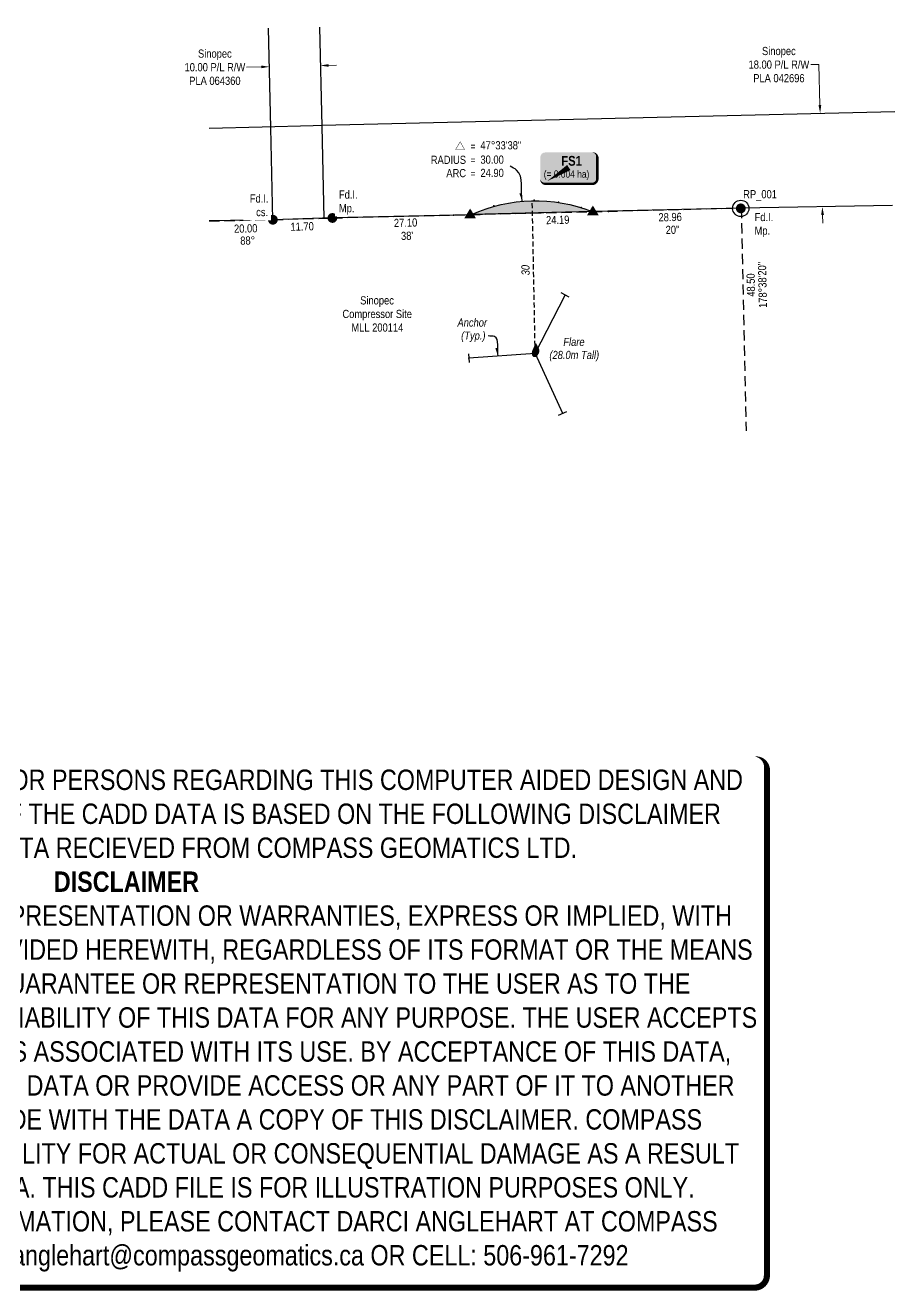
# Model space of a CAD drawing. Extents: x 614731 to 616864, y 5892468 to 5894379.
# Drawn here: x 615797 to 616864, y 5892468 to 5894021 of the extents above; entities that cross this region are included whole.
import ezdxf
from ezdxf.enums import TextEntityAlignment as Align

# ---------------------------------------------------------------- set-up
doc = ezdxf.new("R2010")
doc.units = 0
doc.header["$LTSCALE"] = 5
doc.header["$PDSIZE"] = 5
doc.linetypes.add('foc-ACCESSROAD', pattern=[3.75, 2.5, -1.25])
doc.linetypes.add('foc-TIELINE', pattern=[1.875, 1.25, -0.625])
doc.layers.get('Defpoints').update_dxf_attribs({"color": 9})
for name, color, linetype in [('35', 37, 'Continuous'), ('AS-SYMBOL', 7, 'Continuous'), ('C-RW', 13, 'Continuous'), ('C-WS', 13, 'foc-ACCESSROAD'), ('L-BD', 7, 'Continuous'), ('L-MON', 1, 'Continuous'), ('P-TEMP-BLOCKS', 250, 'Continuous'), ('P-WORKAREA', 113, 'Continuous'), ('P-WORKAREA-H', 111, 'Continuous'), ('P-WORKAREA-T', 113, 'Continuous'), ('T-TIE', 201, 'foc-TIELINE')]:
    doc.layers.add(name, color=color, linetype=linetype)
for name, color, linetype, lineweight in [('C-RW-T', 13, 'Continuous', 9), ('C-WS-T', 13, 'Continuous', 9), ('T-TEXT', 48, 'Continuous', 18), ('T-TIE-T', 201, 'Continuous', 18)]:
    doc.layers.add(name, color=color, linetype=linetype, lineweight=lineweight)
doc.layers.add('DISCLAIMER', color=7, linetype='Continuous', plot=False)
doc.layers.add('Z-MSPOINT', color=7, linetype='Continuous', plot=False)
doc.styles.add('175L', font='ARIALN.TTF', dxfattribs={"height": 20})
doc.styles.add('80', font='ARIALN.TTF', dxfattribs={"height": 10})
doc.styles.add('80CG', font='ARIALN.TTF', dxfattribs={"height": 10})
doc.styles.add('80L', font='ARIALN.TTF', dxfattribs={"height": 10})
doc.styles.add('BOLD', font='ARIALNB.TTF')
doc.dimstyles.new('Compass 5 000', dxfattribs={"dimscale": 5, "dimtxt": 9, "dimasz": 2, "dimexe": 0.2, "dimexo": 0.0625, "dimgap": 0.5, "dimtad": 0, "dimtih": 1, "dimtoh": 1, "dimzin": 0, "dimdsep": 46, "dimtxsty": '80CG', "dimcen": 0.1, "dimse1": 1, "dimse2": 1, "dimclrd": 256, "dimclrt": 256, "dimaunit": 1, "dimadec": 4, "dimazin": 0, "dimtfac": 0.06, "dimtofl": 0, "dimtmove": 0, "dimatfit": 1, "dimfxl": 0.2, "dimtolj": 1, "dimtzin": 0, "dimlwd": -1, "dimarcsym": 0})

# ---------------------------------------------------------------- blocks, each defined once
blk = doc.blocks.new('*U504')
h = blk.add_hatch(color=111)
edge = h.paths.add_edge_path()
edge.add_line((-29, -20), (29, -20))
edge.add_arc((29, -14), 6, 270, 360)
edge.add_line((35, -14), (35, 12.5))
edge.add_arc((29, 12.5), 6, 0, 90)
edge.add_line((29, 18.5), (-29, 18.5))
edge.add_arc((-29, 12.5), 6, 90, 180)
edge.add_line((-35, 12.5), (-35, -14))
edge.add_arc((-29, -14), 6, 180, 270)
at = {"color": 250, "flags": 128}
blk.add_lwpolyline([(-29, -20, 3, 3, 0), (29, -20, 3, 3, 0.414214), (35, -14, 3, 3, 0), (35, 12.5, 3, 0, 0.414214), (29, 18.5, 0, 0, 0), (-29, 18.5, 0, 0, 0.414214), (-35, 12.5, 0, 0, 0), (-35, -14, 0, 3, 0.414214)], format="xyseb", close=True, dxfattribs=at)
at = {"flags": 128}
blk.add_lwpolyline([(-26.7, -16.9, 0, 7.5, 0), (0, 0, 0, 0, 0)], format="xyseb", dxfattribs=at)
at = {"color": 250}
for tag, p, height, style in [('TEMP_AREA_W1_001', (-9.2, 2.2), 12, 'BOLD'), ('ENTER_TEXT_001', (-30.7, -12.5), 9, '80')]:
    blk.add_attdef(tag, p, '', height=height, dxfattribs=dict(at, style=style))
blk = doc.blocks.new('*D517')
at = {"layer": 'C-RW-T', "transparency": 16777216}
for p, q in [((616087, 5893969.8), (616069.1, 5893969.4)), ((616169.5, 5893971.7), (616179.5, 5893971.9))]:
    blk.add_line(p, q, dxfattribs=at)
for points in [[(616087, 5893971.5), (616087.1, 5893968.2), (616097, 5893970)], [(616169.5, 5893973.3), (616169.6, 5893970), (616159.5, 5893971.4)]]:
    blk.add_solid(points, dxfattribs=at)
at = {"layer": 'Defpoints', "color": 0, "transparency": 16777216}
for p in [(616159.5, 5893971.4), (616097.2, 5893963.6), (616159.7, 5893965)]:
    blk.add_point(p, dxfattribs=at)
at = {"layer": 'C-RW-T', "transparency": 16777216, "insert": (616030.1, 5893969.4), "char_height": 10, "attachment_point": 5, "style": '80CG'}
blk.add_mtext('\\A1;Sinopec\\P10.00 P/L R/W\\PPLA 064360', dxfattribs=at)
blk = doc.blocks.new('*D516')
at = {"layer": 'C-RW-T', "transparency": 16777216}
for p, q in [((616771.3, 5893972.6), (616761.3, 5893972.6)), ((616772.5, 5893923), (616771.3, 5893972.6)), ((616775.8, 5893788.2), (616776, 5893778.2))]:
    blk.add_line(p, q, dxfattribs=at)
for points in [[(616774.2, 5893923), (616770.8, 5893923), (616772.8, 5893913)], [(616777.5, 5893788.2), (616774.1, 5893788.1), (616775.5, 5893798.2)]]:
    blk.add_solid(points, dxfattribs=at)
at = {"layer": 'Defpoints', "color": 0, "transparency": 16777216}
for p in [(616772.8, 5893913), (616793.4, 5893913.5), (616796.2, 5893798.7)]:
    blk.add_point(p, dxfattribs=at)
at = {"layer": 'C-RW-T', "transparency": 16777216, "insert": (616722.2, 5893972.6), "char_height": 10, "attachment_point": 5, "style": '80CG'}
blk.add_mtext('\\A1;Sinopec\\P18.00 P/L R/W\\PPLA 042696', dxfattribs=at)
blk = doc.blocks.new('*U520')
at = {"color": 72}
blk.add_line((0.98, -0.5), (-0.98, 0.5), dxfattribs=at)
at = {"layer": 'AS-SYMBOL', "color": 72, "flags": 128}
blk.add_lwpolyline([(-7.36, -14.33), (0, 0)], dxfattribs=at)
blk = doc.blocks.new('*U519')
at = {"color": 72}
blk.add_line((-1, -0.46), (1, 0.46), dxfattribs=at)
at = {"layer": 'AS-SYMBOL', "color": 72, "flags": 128}
blk.add_lwpolyline([(-6.72, 14.7), (0, 0)], dxfattribs=at)
blk = doc.blocks.new('*U518')
at = {"color": 72}
blk.add_line((-0.08, 1.1), (0.08, -1.1), dxfattribs=at)
at = {"layer": 'AS-SYMBOL', "color": 72, "flags": 128}
blk.add_lwpolyline([(16.28, 1.17), (0, 0)], dxfattribs=at)
blk = doc.blocks.new('FLARE')
h = blk.add_hatch(color=255)
h.dxf.hatch_style = 1
h.paths.add_polyline_path([(0.16, 2.41, 0.114147), (0.13, 2.43), (0.11, 2.44, 0.261551), (0.01, 2.42), (0, 2.41, 0.131268), (-0.03, 2.37), (-0.04, 2.35, 0.041497), (-0.05, 2.33), (-0.05, 2.29, 0.015174), (-0.05, 2.29), (-0.06, 2.24, 0.004376), (-0.06, 2.24), (-0.07, 2.18), (-0.08, 2.11), (-0.09, 2.05), (-0.1, 1.98), (-0.12, 1.91), (-0.14, 1.83), (-0.17, 1.76), (-0.19, 1.68), (-0.22, 1.61), (-0.26, 1.53), (-0.29, 1.46), (-0.32, 1.39), (-0.36, 1.32), (-0.39, 1.25, 0.000505), (-0.39, 1.25), (-0.43, 1.18, 0.002398), (-0.43, 1.18), (-0.46, 1.1, 0.004177), (-0.46, 1.1), (-0.5, 1.03, 0.005735), (-0.5, 1.03), (-0.53, 0.95, 0.006994), (-0.53, 0.95), (-0.56, 0.87, 0.00791), (-0.57, 0.87), (-0.6, 0.78, 0.008323), (-0.6, 0.78), (-0.63, 0.69, 0.008095), (-0.63, 0.68), (-0.66, 0.59, 0.008067), (-0.66, 0.59), (-0.68, 0.49, 0.008387), (-0.68, 0.49), (-0.7, 0.39, 0.009056), (-0.71, 0.38), (-0.72, 0.28, 0.010123), (-0.72, 0.28), (-0.74, 0.18, 0.011689), (-0.74, 0.18), (-0.75, 0.08, 0.013925), (-0.75, 0.08), (-0.75, -0.02, 0.016488), (-0.75, -0.02), (-0.75, -0.11, 0.017255), (-0.75, -0.12), (-0.74, -0.2, 0.01735), (-0.74, -0.2), (-0.73, -0.28, 0.017311), (-0.73, -0.29), (-0.71, -0.36, 0.01715), (-0.71, -0.36), (-0.69, -0.43, 0.016886), (-0.69, -0.44), (-0.66, -0.5, 0.016546), (-0.66, -0.5), (-0.63, -0.56, 0.016164), (-0.63, -0.56), (-0.6, -0.61, 0.016329), (-0.6, -0.62), (-0.57, -0.66, 0.018828), (-0.57, -0.67), (-0.54, -0.71, 0.022087), (-0.53, -0.71), (-0.5, -0.75, 0.025345), (-0.49, -0.76), (-0.46, -0.78, 0.028234), (-0.45, -0.79), (-0.42, -0.82, 0.030298), (-0.41, -0.82), (-0.37, -0.84, 0.031129), (-0.36, -0.85), (-0.32, -0.86, 0.030544), (-0.31, -0.87), (-0.27, -0.88, 0.028465), (-0.26, -0.88), (-0.22, -0.89, 0.025311), (-0.21, -0.89), (-0.16, -0.89, 0.02283), (-0.15, -0.89), (-0.11, -0.89, 0.021226), (-0.1, -0.89), (-0.05, -0.88, 0.020401), (-0.04, -0.88), (0, -0.87, 0.020299), (0.01, -0.87), (0.05, -0.85, 0.020911), (0.06, -0.85), (0.11, -0.83, 0.022277), (0.11, -0.83), (0.15, -0.81, 0.023712), (0.16, -0.8), (0.2, -0.78, 0.022408), (0.21, -0.78), (0.24, -0.75, 0.01993), (0.25, -0.74), (0.28, -0.72, 0.017146), (0.28, -0.71), (0.31, -0.68, 0.014211), (0.32, -0.68), (0.35, -0.64, 0.011221), (0.35, -0.64), (0.37, -0.61, 0.008212), (0.38, -0.61), (0.4, -0.57, 0.005172), (0.4, -0.57), (0.42, -0.54, 0.002523), (0.43, -0.54), (0.45, -0.5, 0.001671), (0.45, -0.5), (0.47, -0.47, 0.001229), (0.47, -0.47), (0.49, -0.44, 0.00075), (0.49, -0.44), (0.51, -0.41, 0.00026), (0.51, -0.41), (0.54, -0.37), (0.56, -0.34), (0.58, -0.3), (0.61, -0.27), (0.63, -0.23, 0.001311), (0.63, -0.23), (0.66, -0.19, 0.003726), (0.66, -0.19), (0.69, -0.15, 0.006065), (0.69, -0.14), (0.72, -0.1, 0.008452), (0.72, -0.1), (0.74, -0.05, 0.010991), (0.75, -0.05), (0.77, 0, 0.013767), (0.77, 0), (0.79, 0.05, 0.016839), (0.8, 0.05), (0.81, 0.1, 0.019104), (0.82, 0.11), (0.83, 0.15, 0.016987), (0.83, 0.16), (0.84, 0.21, 0.013636), (0.84, 0.21), (0.85, 0.26, 0.010244), (0.85, 0.27), (0.86, 0.31, 0.006846), (0.86, 0.32), (0.86, 0.37, 0.003419), (0.86, 0.37), (0.86, 0.41), (0.87, 0.46), (0.87, 0.5), (0.88, 0.54), (0.88, 0.59), (0.89, 0.63, 0.001278), (0.89, 0.63), (0.89, 0.67, 0.004735), (0.89, 0.67), (0.9, 0.71, 0.008354), (0.9, 0.72), (0.9, 0.76, 0.012059), (0.9, 0.76), (0.9, 0.8, 0.015712), (0.9, 0.81), (0.9, 0.85, 0.018457), (0.9, 0.85), (0.9, 0.89, 0.018102), (0.9, 0.9), (0.89, 0.94, 0.016533), (0.89, 0.95), (0.88, 0.99, 0.014576), (0.88, 0.99), (0.87, 1.03, 0.012435), (0.86, 1.04), (0.85, 1.08, 0.010283), (0.85, 1.09), (0.83, 1.13, 0.00824), (0.83, 1.13), (0.81, 1.18, 0.00638), (0.81, 1.18), (0.78, 1.23, 0.004735), (0.78, 1.23), (0.76, 1.29, 0.003388), (0.75, 1.29), (0.73, 1.34, 0.002345), (0.73, 1.34), (0.7, 1.4, 0.001492), (0.7, 1.4), (0.67, 1.46, 0.000746), (0.67, 1.46), (0.63, 1.51), (0.6, 1.57), (0.57, 1.62), (0.55, 1.68), (0.52, 1.73), (0.49, 1.78), (0.47, 1.83), (0.45, 1.87), (0.42, 1.92), (0.4, 1.97), (0.38, 2.02), (0.35, 2.08, 0.000332), (0.35, 2.08), (0.33, 2.13, 0.001849), (0.33, 2.13), (0.3, 2.19, 0.0038), (0.3, 2.19), (0.27, 2.24, 0.006473), (0.27, 2.24), (0.25, 2.29, 0.010865), (0.24, 2.3), (0.22, 2.34, 0.019524), (0.22, 2.34), (0.19, 2.38, 0.041077), (0.18, 2.39)])
at = {"color": 48, "flags": 128}
for points in [[(0.11, -0.72), (0.07, -0.74), (0.03, -0.76), (-0.02, -0.77), (-0.07, -0.78), (-0.11, -0.79), (-0.16, -0.79), (-0.2, -0.79), (-0.25, -0.78), (-0.29, -0.77), (-0.32, -0.76), (-0.36, -0.74), (-0.4, -0.71), (-0.43, -0.68), (-0.46, -0.65), (-0.49, -0.61), (-0.52, -0.56), (-0.54, -0.51), (-0.57, -0.46), (-0.59, -0.4), (-0.61, -0.33), (-0.63, -0.26), (-0.64, -0.19), (-0.65, -0.11), (-0.65, -0.02), (-0.65, 0.07), (-0.64, 0.17), (-0.63, 0.27), (-0.61, 0.36), (-0.58, 0.46), (-0.56, 0.56), (-0.53, 0.66), (-0.5, 0.75), (-0.47, 0.83), (-0.44, 0.91), (-0.41, 0.99), (-0.37, 1.06), (-0.34, 1.13), (-0.3, 1.2), (-0.27, 1.27), (-0.23, 1.34), (-0.2, 1.42), (-0.16, 1.49), (-0.13, 1.57), (-0.1, 1.65), (-0.07, 1.73), (-0.04, 1.8), (-0.02, 1.88), (0, 1.96), (0.01, 2.03), (0.02, 2.1), (0.03, 2.17), (0.04, 2.22), (0.05, 2.27), (0.05, 2.31), (0.06, 2.34), (0.08, 2.35), (0.09, 2.34), (0.11, 2.32), (0.13, 2.29), (0.16, 2.25), (0.18, 2.2), (0.21, 2.14), (0.24, 2.09), (0.26, 2.03), (0.29, 1.98), (0.31, 1.93), (0.33, 1.88), (0.36, 1.83), (0.38, 1.78), (0.41, 1.73), (0.43, 1.68), (0.46, 1.63), (0.49, 1.58), (0.52, 1.52), (0.55, 1.47), (0.58, 1.41), (0.61, 1.35), (0.64, 1.3), (0.67, 1.24), (0.69, 1.19), (0.72, 1.14), (0.74, 1.09), (0.75, 1.05), (0.77, 1), (0.78, 0.96), (0.79, 0.92), (0.8, 0.88), (0.8, 0.84), (0.8, 0.8), (0.8, 0.76), (0.8, 0.72), (0.79, 0.68), (0.79, 0.64), (0.78, 0.6), (0.78, 0.56), (0.77, 0.51), (0.77, 0.47), (0.76, 0.42), (0.76, 0.37), (0.76, 0.33), (0.75, 0.28), (0.74, 0.23), (0.73, 0.18), (0.72, 0.13), (0.7, 0.09), (0.68, 0.04), (0.66, 0), (0.63, -0.05), (0.61, -0.09), (0.58, -0.13), (0.55, -0.17), (0.53, -0.21), (0.5, -0.25), (0.48, -0.28), (0.45, -0.32), (0.43, -0.35), (0.41, -0.38), (0.39, -0.42), (0.37, -0.45), (0.34, -0.48), (0.32, -0.51), (0.3, -0.55), (0.27, -0.58), (0.24, -0.61), (0.21, -0.64), (0.18, -0.67), (0.15, -0.7)], [(0.02, -0.75), (-0.01, -0.76), (-0.03, -0.77), (-0.05, -0.78), (-0.08, -0.78), (-0.11, -0.79), (-0.13, -0.79), (-0.16, -0.79), (-0.18, -0.78), (-0.2, -0.78), (-0.23, -0.77), (-0.25, -0.76), (-0.26, -0.74), (-0.28, -0.73), (-0.3, -0.71), (-0.32, -0.69), (-0.33, -0.66), (-0.35, -0.63), (-0.36, -0.6), (-0.37, -0.57), (-0.39, -0.53), (-0.4, -0.49), (-0.4, -0.45), (-0.41, -0.41), (-0.41, -0.36), (-0.41, -0.31), (-0.4, -0.25), (-0.39, -0.2), (-0.38, -0.14), (-0.37, -0.09), (-0.36, -0.03), (-0.34, 0.02), (-0.32, 0.07), (-0.31, 0.12), (-0.29, 0.16), (-0.27, 0.21), (-0.25, 0.25), (-0.23, 0.29), (-0.21, 0.33), (-0.19, 0.37), (-0.17, 0.41), (-0.15, 0.45), (-0.14, 0.49), (-0.12, 0.53), (-0.1, 0.58), (-0.08, 0.62), (-0.07, 0.66), (-0.06, 0.71), (-0.05, 0.75), (-0.04, 0.79), (-0.03, 0.83), (-0.03, 0.87), (-0.02, 0.9), (-0.02, 0.93), (-0.01, 0.95), (-0.01, 0.96), (0, 0.97), (0.01, 0.96), (0.02, 0.95), (0.03, 0.94), (0.04, 0.91), (0.06, 0.88), (0.07, 0.86), (0.09, 0.82), (0.1, 0.79), (0.12, 0.76), (0.13, 0.74), (0.14, 0.71), (0.16, 0.68), (0.17, 0.65), (0.18, 0.63), (0.2, 0.6), (0.21, 0.57), (0.23, 0.54), (0.25, 0.51), (0.26, 0.47), (0.28, 0.44), (0.3, 0.41), (0.31, 0.38), (0.33, 0.35), (0.34, 0.32), (0.36, 0.29), (0.37, 0.27), (0.38, 0.24), (0.39, 0.22), (0.39, 0.19), (0.4, 0.17), (0.4, 0.15), (0.41, 0.13), (0.41, 0.1), (0.41, 0.08), (0.4, 0.06), (0.4, 0.04), (0.4, 0.01), (0.39, -0.01), (0.39, -0.03), (0.39, -0.06), (0.39, -0.08), (0.38, -0.11), (0.38, -0.14), (0.38, -0.16), (0.38, -0.19), (0.37, -0.22), (0.37, -0.24), (0.36, -0.27), (0.35, -0.3), (0.34, -0.32), (0.32, -0.35), (0.31, -0.37), (0.3, -0.4), (0.28, -0.42), (0.27, -0.44), (0.25, -0.46), (0.24, -0.48), (0.22, -0.5), (0.21, -0.52), (0.2, -0.54), (0.19, -0.56), (0.17, -0.58), (0.16, -0.6), (0.15, -0.61), (0.14, -0.63), (0.12, -0.65), (0.11, -0.67), (0.09, -0.69), (0.08, -0.7), (0.06, -0.72), (0.04, -0.74)]]:
    blk.add_lwpolyline(points, close=True, dxfattribs=at)
blk = doc.blocks.new('fdia')
at = {"color": 255, "const_width": 1}
blk.add_lwpolyline([(-0.5, 0, 1), (0.5, 0, 1)], format="xyb", close=True, dxfattribs=at)
blk = doc.blocks.new('Fdiaa')
blk.add_blockref('fdia', (0, 0))
blk = doc.blocks.new('fdib')
at = {"color": 1, "const_width": 1.6}
blk.add_lwpolyline([(-0.4, 0, 1), (0.4, 0, 1)], format="xyb", close=True, dxfattribs=at)
at = {"color": 1}
blk.add_circle((0, 0), 0.8, dxfattribs=at)
blk = doc.blocks.new('Fdibb')
blk.add_blockref('fdib', (0, 0))
blk = doc.blocks.new('fdicc')
for name in ['Fdibb', 'Fdiaa']:
    blk.add_blockref(name, (0, 0))
blk = doc.blocks.new('FDI')
blk.add_blockref('fdicc', (0, 0))
blk = doc.blocks.new('TRIA')
blk.add_hatch(color=255).paths.add_polyline_path([(-0.04, 1.52), (-1.47, -0.87), (1.39, -0.87)])
blk = doc.blocks.new('TRIAA')
blk.add_blockref('TRIA', (0, 0))
blk = doc.blocks.new('TRIB')
at = {"color": 1}
blk.add_lwpolyline([(-1.12, -0.67), (-0.04, 1.13), (1.04, -0.67)], close=True, dxfattribs=at)
blk = doc.blocks.new('TRIBB')
blk.add_blockref('TRIB', (0, 0))
blk = doc.blocks.new('TRICC')
for name in ['TRIAA', 'TRIBB']:
    blk.add_blockref(name, (0, 0))
blk = doc.blocks.new('plspike')
blk.add_blockref('TRICC', (0, 0))
blk = doc.blocks.new('curve')
at = {"const_width": 0.1}
blk.add_lwpolyline([(-4.99, 5.39), (-6.08, 3.49), (-3.89, 3.49)], close=True, dxfattribs=at)
at = {"style": '80'}
for p in [(-2.44, 3.36), (-2.44, -0.04), (-2.44, -3.3)]:
    blk.add_text('=', height=1.8, dxfattribs=at).set_placement(p)
for s, p in [('RADIUS', (-3.54, -0.05)), ('ARC', (-3.54, -3.31))]:
    blk.add_text(s, height=2, dxfattribs=at).set_placement(p, align=Align.RIGHT)
for tag, p in [('DELTA', (0, 3.52)), ('CURVE_RADIUS', (0, 0)), ('ARC_LENGTH', (0, -3.26))]:
    blk.add_attdef(tag, p, '', height=2, dxfattribs=at)
blk = doc.blocks.new('Disclaimer_Legal')
at = {"layer": 'DISCLAIMER', "color": 254, "flags": 128}
blk.add_lwpolyline([(-3612.9, -1104.6, 37.5, 37.5, 0), (4096.1, -1104.6, 37.5, 37.5, 0.414214), (4171.1, -1029.6, 37.5, 37.5, 0), (4171.1, 2078.7, 37.5, 0, 0.414214), (4096.1, 2153.7, 0, 0, 0), (-3612.9, 2153.7, 0, 0, 0.414214), (-3687.9, 2078.7, 0, 0, 0), (-3687.9, -1029.6, 0, 37.5, 0.414214)], format="xyseb", close=True, dxfattribs=at)
at = {"layer": 'DISCLAIMER', "color": 254, "insert": (241.6, 533.9), "char_height": 125, "width": 7717.568, "attachment_point": 5, "style": '80'}
blk.add_mtext('NOTICE TO THE CORPORATION, PERSON &/OR PERSONS REGARDING THIS COMPUTER AIDED DESIGN AND DRAFTING (CADD) FILES. ACCEPTANCE OF THE CADD DATA IS BASED ON THE FOLLOWING DISCLAIMER WHICH COVERS ALL CADD DATA RECIEVED FROM COMPASS GEOMATICS LTD.\\P{\\fArial Narrow|b1|i0|c0|p34;DISCLAIMER}\\PCOMPASS GEOMATICS LTD. MAKES NO REPRESENTATION OR WARRANTIES, EXPRESS OR IMPLIED, WITH RESPECT TO THE REUSE OF THE DATA PROVIDED HEREWITH, REGARDLESS OF ITS FORMAT OR THE MEANS OF ITS TRANSMISSION. THERE IS NO GUARANTEE OR REPRESENTATION TO THE USER AS TO THE ACCURACY, CURRENCY, SUITABILITY OR RELIABILITY OF THIS DATA FOR ANY PURPOSE. THE USER ACCEPTS THE DATA "AS IS", AND ASSUMES ALL RISKS ASSOCIATED WITH ITS USE. BY ACCEPTANCE OF THIS DATA, THE USER AGREES NOT TO TRANSMIT THIS DATA OR PROVIDE ACCESS OR ANY PART OF IT TO ANOTHER PARTY UNLESS THE USER SHALL INCLUDE WITH THE DATA A COPY OF THIS DISCLAIMER. COMPASS GEOMATICS LTD. ASSUMES NO RESPONSIBILITY FOR ACTUAL OR CONSEQUENTIAL DAMAGE AS A RESULT OF ANY USER\'S RELIANCE ON THIS DATA. THIS CADD FILE IS FOR ILLUSTRATION PURPOSES ONLY.\\PIF YOU REQUIRE MORE ACCURATE INFORMATION, PLEASE CONTACT DARCI ANGLEHART AT COMPASS GEOMATICS LTD. VIA EMAIL: darci.anglehart@compassgeomatics.ca OR CELL: 506-961-7292', dxfattribs=at)

msp = doc.modelspace()

# ---------------------------------------------------------------- hatches: boundary and pattern name
at = {"layer": 'P-WORKAREA-H'}
h = msp.add_hatch(color=256, dxfattribs=at)
h.dxf.hatch_style = 1
edge = h.paths.add_edge_path()
edge.add_line((616492.953, 5893792.239), (616345.105, 5893788.64))
edge.add_arc((616423.219, 5893618.265), 187.429, 68.157526, 114.630715, ccw=False)

# ---------------------------------------------------------------- linework, layer by layer
at = {"layer": 'C-RW'}
msp.add_lwpolyline([(616158.474, 5894018.671), (616161.217, 5893896.66), (616163.746, 5893784.174), (616101.238, 5893782.34), (616098.699, 5893895.164), (616095.949, 5894017.463)], dxfattribs=at)
at = {"layer": 'C-RW', "flags": 128}
for points in [[(616023.162, 5893894.834), (616088.326, 5893896.394), (616150.844, 5893897.89), (616161.541, 5893898.144), (616864.29, 5893915.232)], [(616861.667, 5893799.854), (616675.67, 5893796.51), (616494.358, 5893792.448), (616343.457, 5893788.346), (616174.307, 5893784.484), (616101.238, 5893782.34), (616023.162, 5893780.755)]]:
    msp.add_lwpolyline(points, dxfattribs=at)
at = {"layer": 'C-WS'}
msp.add_lwpolyline([(616023.162, 5893780.755), (616101.238, 5893782.34), (616174.307, 5893784.484), (616614.324, 5893795.192), (616675.836, 5893796.646), (616682.007, 5893523.332)], dxfattribs=at)
at = {"layer": 'P-WORKAREA'}
msp.add_lwpolyline([(616492.953, 5893792.239), (616345.105, 5893788.64, -0.20560335)], format="xyb", close=True, dxfattribs=at)
at = {"layer": 'T-TIE', "flags": 128}
msp.add_lwpolyline([(616423.219, 5893618.265), (616419.564, 5893805.658)], dxfattribs=at)
at = {"layer": 'Z-MSPOINT'}
for p in [(616372.419, 5893799.327, 5705.014), (616421.982, 5893806.146, 5703.964), (616451.869, 5893803.852, 5703.689), (616479.463, 5893797.484, 5703.351), (616675.463, 5893796.246, 5701.819), (616675.475, 5893796.209, 5701.857), (616101.25, 5893782.302, 5709.616), (616174.319, 5893784.446, 5709.216), (616322.932, 5893787.909, 5707.053), (616343.457, 5893788.346, 5706.215), (616494.163, 5893792.146, 5703.42), (616512.944, 5893792.409, 5703.483), (616460.019, 5893689.896, 5721.552), (616341.869, 5893612.409, 5715.687), (616422.275, 5893619.034, 5711.598), (616423.025, 5893619.296, 5711.567), (616423.219, 5893618.265, 5711.354), (616456.782, 5893544.784, 5712.767)]:
    msp.add_point(p, dxfattribs=at)

# ---------------------------------------------------------------- block references
at = {"xscale": 0.2, "yscale": 0.2, "zscale": 0.2}
msp.add_blockref('Disclaimer_Legal', (615873.254, 5892692.806), dxfattribs=at)
at = {"layer": 'AS-SYMBOL', "xscale": 4.99810855, "yscale": 4.99810855, "zscale": 4.99810855}
for name, p in [('*U520', (616460.019, 5893689.896)), ('FLARE', (616423.219, 5893618.265)), ('*U518', (616341.869, 5893612.409)), ('*U519', (616456.782, 5893544.784))]:
    msp.add_blockref(name, p, dxfattribs=at)
at = {"layer": 'L-MON', "xscale": 4.99810855, "yscale": 4.99810855, "zscale": 4.99810855}
for name, p in [('plspike', (616343.457, 5893788.346)), ('plspike', (616494.163, 5893792.146)), ('FDI', (616675.463, 5893796.246)), ('FDI', (616675.475, 5893796.209)), ('FDI', (616101.25, 5893782.302)), ('FDI', (616174.319, 5893784.446))]:
    msp.add_blockref(name, p, dxfattribs=at)
at = {"layer": 'P-TEMP-BLOCKS', "xscale": 0.99962171, "yscale": 0.99962171, "zscale": 0.99962171}
msp.add_blockref('*U504', (616464.393, 5893846.37), dxfattribs=at).add_auto_attribs({'TEMP_AREA_W1_001': 'FS1', 'ENTER_TEXT_001': '(= 0.004 ha)'})
at = {"layer": 'P-WORKAREA-T', "xscale": 4.99810855, "yscale": 4.99810855, "zscale": 4.99810855}
msp.add_blockref('curve', (616355.976, 5893851.048), dxfattribs=at).add_auto_attribs({'DELTA': '47%%d33\'38"', 'CURVE_RADIUS': '30.00', 'ARC_LENGTH': '24.90'})

# ---------------------------------------------------------------- texts
at = {"layer": '35', "color": 3, "style": '80'}
msp.add_attdef('RP_001', (616678.395, 5893808.653), 'RP', height=10, dxfattribs=at)
at = {"layer": 'C-WS-T', "insert": (616186.313, 5893688.351), "char_height": 9.99622, "attachment_point": 1, "style": '80L'}
msp.add_mtext_dynamic_manual_height_columns('\\pi22.077;Sinopec\\P\\pi0.33879;Compressor Site\\P\\pi11.327;MLL 200114', width=84.909, gutter_width=125, heights=[0], dxfattribs=at)
at = {"layer": 'L-BD', "style": '80L'}
for s, height, rotation, p in [('27.10', 9.9962, 1.3561, (616264.126, 5893778.65)), ('24.19', 9.9962, 1.3561, (616450.81, 5893782.12)), ('28.96', 9.9962, 1.3442, (616588.754, 5893785.552)), ('20.00', 9.9962, 1.3561, (616067.941, 5893771.601)), ('11.70', 9.9962, 1.6305, (616137.185, 5893774.028)), ("38'", 9.9962, 1.3561, (616265.973, 5893762.635)), ("20''", 9.9962, 1.3442, (616591.794, 5893769.956)), ('88°', 9.9962, 1.3561, (616070.416, 5893756.806)), ("178°38'20''", 9.99622, 91.325, (616702.002, 5893702.438)), ('48.50', 9.9962, 91.325, (616687.761, 5893702.109))]:
    msp.add_text(s, height=height, rotation=rotation, dxfattribs=at).set_placement(p, align=Align.MIDDLE)
at = {"layer": 'T-TEXT', "char_height": 9.99622, "attachment_point": 1, "line_spacing_factor": 0.961801, "style": '175L'}
for s, insert, width in [('\\pi0.049981;{\\fArial Narrow|b0|i1|c0|p34;Anchor\\P\\pi4.5537;(Typ.)}', (616327.771, 5893661.159), 37.37781), ('\\pi17.639;{\\fArial Narrow|b0|i1|c0|p34;Flare\\P\\pi0.53411;(28.0m Tall)}', (616440.033, 5893637.374), 60.5273)]:
    msp.add_mtext(s, dxfattribs=dict(at, insert=insert, width=width))
at = {"layer": 'T-TIE-T', "insert": (616406.591, 5893703.903), "char_height": 9.99622, "width": 32.36599, "attachment_point": 1, "rotation": 91.117303, "line_spacing_factor": 0.961801, "style": '175L'}
msp.add_mtext('\\pi10.073;{\\fArial Narrow|b0|i1|c0|p34;30}', dxfattribs=at)

# ---------------------------------------------------------------- dimensions: what is measured, and where the dimension line sits
at = {"layer": 'C-RW-T'}
for base, p1, p2, angle, text, picture, middle in [((616159.536, 5893971.448), (616097.16, 5893963.625), (616159.68, 5893965.031), 1.287954, 'Sinopec\\P10.00 P/L R/W\\PPLA 064360', '*D517', (616030.063, 5893969.416)), ((616772.754, 5893913.006), (616796.226, 5893798.678), (616793.433, 5893913.509), 91.392899, 'Sinopec\\P18.00 P/L R/W\\PPLA 042696', '*D516', (616722.22, 5893972.56))]:
    dim = msp.add_linear_dim(base=base, p1=p1, p2=p2, angle=angle, text=text, dimstyle='Compass 5 000', override={"dimtxt": 10}, dxfattribs=at)
    dim.commit()
    dim.dimension.update_dxf_attribs({"geometry": picture, "text_midpoint": middle, "dimtype": 161})

# ---------------------------------------------------------------- leaders
at = {"layer": 'P-WORKAREA-T', "path_type": 1}
msp.add_leader([(616407.243, 5893805.012), (616400.144, 5893843.321), (616392.471, 5893847.922)], dimstyle='Compass 5 000', override={"dimgap": 0.5, "dimtad": 0}, dxfattribs=at)
at = {"layer": 'T-TEXT', "path_type": 1}
msp.add_leader([(616377.67, 5893614.986), (616373.197, 5893638.902), (616365.459, 5893639.731)], dimstyle='Compass 5 000', override={"dimgap": 0.5, "dimtad": 0}, dxfattribs=at)

# ---------------------------------------------------------------- next in the draw order: texts
at = {"layer": 'L-MON', "attachment_point": 1, "style": '80L', "bg_fill": 2}
for s, insert, char_height in [('\\pi2.9661;Fd.I.\\P\\pi10.726;cs.', (616070.051, 5893813.354), 9.99622), ('Fd.I.\\PMp.', (616182.331, 5893818.195), 9.9962), ('Fd.I.\\PMp.', (616692.35, 5893790.595), 9.9962)]:
    msp.add_mtext_dynamic_manual_height_columns(s, width=23.94038, gutter_width=125, heights=[0], dxfattribs=dict(at, insert=insert, char_height=char_height))

# ---------------------------------------------------------------- next in the draw order: linework, layer by layer
at = {"layer": '35', "color": 3}
msp.add_circle((616675.463, 5893796.246), 10, dxfattribs=at)

doc.saveas('drawing.dxf')
